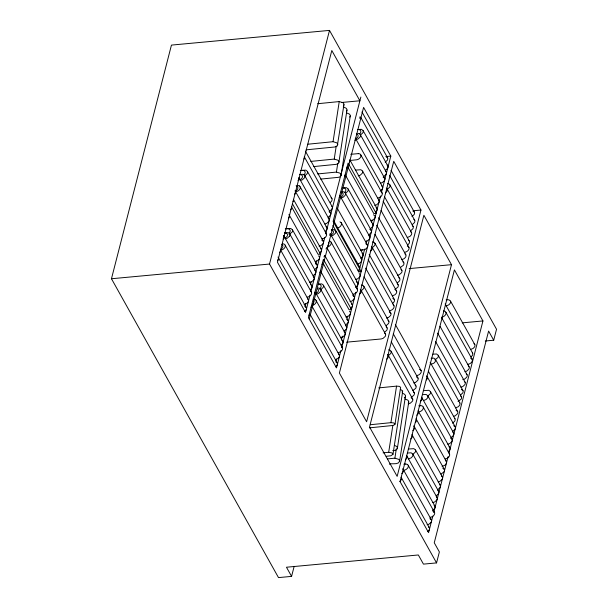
<?xml version="1.0" encoding="UTF-8"?>
<svg xmlns="http://www.w3.org/2000/svg" width="608" height="608" viewBox="0 0 608 608"><rect width="100%" height="100%" fill="white"/><g stroke="black" fill="none" stroke-linecap="round" stroke-linejoin="round"><path stroke-width="0.91" d="M369.489 427.857L392.791 425.486L394.767 424.612L395.018 423.844L393.627 422.91L390.914 422.674L370.302 424.726M395.01 424.232L400.642 387.304L399.258 386.361L396.545 386.126L378.746 387.904M307.762 144.225L333.055 141.702L339.241 101.574L342.897 102.691A4.142 2.675 8.8 0 1 343.968 104.614L343.459 105.845M310.81 161.416L334.225 159.083L336.232 146.072M306.082 149.849L334.985 146.969L337.28 145.973L343.961 104.675M317.68 173.941L336.422 172.079L337.721 163.628M313.781 166.577L336.156 164.35L337.85 163.833L338.823 162.777L346.97 110.086M320.636 179.102L338.352 177.338L340.039 176.822L341.02 175.773L350.261 115.984M390.914 422.674L396.545 386.126M383.07 452.854L388.694 452.291L392.829 425.463M386.202 456.304L390.86 455.78L392.981 454.29L402.671 391.377M387.395 458.911L394.888 458.166L396.332 448.78M392.76 450.627L395.534 450.262L397.29 448.871L405.445 396.18M389.363 464.17C392.266 462.954 398.369 465.226 399.616 461.214L408.728 402.07M405.323 396.743L405.452 396.097A4.142 2.675 8.8 0 0 404.381 394.174L402.701 393.308M294.166 566.329L291.582 576.384L278.494 577.6L111.469 278.745L171.448 45.098L329.506 30.4L496.531 329.255L493.719 340.222L485.298 341.004M291.582 576.384L286.467 567.226L418.342 554.967L423.457 564.125L436.552 562.902L269.526 264.047L329.506 30.4M305.026 305.353L305.49 303.529M310.399 284.407L311.098 281.671M315.78 263.462L316.479 260.726M310.012 295.108L305.55 312.489L277.461 262.23L331.808 50.517L359.898 100.776L342.015 102.44M310.946 291.468L324.786 237.553M325.728 233.882L360.856 97.06M309.244 319.109L363.599 107.396L390.815 156.104L381.505 192.379M335.988 360.757L336.452 358.933M341.362 339.811L342.296 336.163M346.97 317.954L347.442 316.13M347.996 167.39L373.783 213.53L376.192 213.309L348.103 163.05L333.123 221.411L361.213 271.67L358.796 271.898L364.663 249.052M366.062 243.588L366.768 240.852M371.442 222.642L372.142 219.906M340.913 350.489L336.513 367.893L308.423 317.634L323.403 259.274L351.492 309.533L349.076 309.753L323.289 263.614M341.673 347.784L355.847 292.326M356.774 288.724L380.578 196.004M420.964 210.041L366.609 421.754L339.393 373.046L393.741 161.333L420.964 210.041L413.432 210.74M451.493 264.67L397.146 476.383L369.535 426.983L423.882 215.27L451.493 264.67L409.131 268.607M432.828 516.154L428.587 532.654L400.064 481.612L454.419 269.899L482.942 320.94L449.061 452.914M433.762 512.491L448.119 456.578M436.552 562.902L439.371 551.935L434.256 542.784L488.604 331.071L493.719 340.222M346.476 111.234L346.986 110.01A4.142 2.675 8.8 0 0 345.906 108.08L343.246 107.008M349.76 117.124L350.276 115.892A4.142 2.675 8.8 0 0 349.197 113.962L346.537 112.89M408.234 403.21L408.743 401.979A4.142 2.675 8.8 0 0 407.664 400.056L405.004 398.977M298.019 180.667L298.574 179.915A4.142 2.827 -29.2 0 0 298.923 177.635L326.884 227.658M304.129 174.716L304.692 173.964A4.142 2.827 -29.2 0 0 305.041 171.684L304.129 170.635L302.548 170.286M294.492 194.378L295.055 193.625A4.142 2.827 -29.2 0 0 295.404 191.345L295.055 190.745M290.525 209.844L291.08 209.091A4.142 2.827 -29.2 0 0 291.43 206.819M288.39 218.173L288.944 217.421A4.142 2.827 -29.2 0 0 289.294 215.141L288.944 214.54M359.792 133.897L360.354 133.144A4.142 2.827 -29.2 0 0 360.704 130.864L359.799 129.808L358.211 129.458M283.032 239.028L283.594 238.275A4.142 2.827 -29.2 0 0 283.944 235.995L283.594 235.395M289.15 233.084L289.704 232.332A4.142 2.827 -29.2 0 0 290.054 230.052L289.15 228.996L287.569 228.646M289.416 236.269L287.272 238.23L285.418 238.784M279.513 252.738L280.068 251.986A4.142 2.827 -29.2 0 0 280.425 249.706L308.378 299.729M277.476 260.672L278.038 259.92A4.142 2.827 -29.2 0 0 278.388 257.64L278.038 257.04M344.812 192.257L345.374 191.505A4.142 2.827 -29.2 0 0 345.724 189.225L344.812 188.176L343.231 187.826M426.413 379.962L426.968 379.21A4.142 2.827 -29.2 0 0 427.325 376.937L426.413 375.881M415.5 422.461L416.062 421.709A4.142 2.827 -29.2 0 0 416.412 419.436L416.062 418.836M402.025 392.16L402.648 390.815L400.315 389.401M330.364 202.479L331.649 201.058A4.142 2.827 -29.2 0 0 331.998 198.778L331.094 197.722M341.377 197.091L342.669 195.67A4.142 2.827 -29.2 0 0 343.018 193.39L341.384 192.067M325.288 231.435L326.572 230.014A4.142 2.827 -29.2 0 0 326.922 227.734L326.017 226.685M319.732 253.072L321.016 251.651A4.142 2.827 -29.2 0 0 321.366 249.379L320.462 248.322M385.586 192.827L386.878 191.406A4.142 2.827 -29.2 0 0 387.228 189.126L386.323 188.077M375.394 212.253L376.686 210.832A4.142 2.827 -29.2 0 0 377.036 208.552L376.124 207.503M310.3 289.796L311.592 288.374A4.142 2.827 -29.2 0 0 311.942 286.094L311.038 285.046M319.382 289.15L320.667 287.728A4.142 2.827 -29.2 0 0 321.016 285.448L320.112 284.4L318.531 284.05M361.327 257.876L362.611 256.454A4.142 2.827 -29.2 0 0 362.961 254.182L362.056 253.126M304.745 311.44L306.037 310.019A4.142 2.827 -29.2 0 0 306.386 307.739L278.388 257.64M370.606 251.188L371.891 249.766A4.142 2.827 -29.2 0 0 372.248 247.494L371.336 246.438M357.998 270.841L359.282 269.42A4.142 2.827 -29.2 0 0 359.64 267.14L358.728 266.091M407.763 244.933L409.047 243.512A4.142 2.827 -29.2 0 0 409.404 241.232L384.606 196.878M359.548 294.272L360.833 292.858A4.142 2.827 -29.2 0 0 361.182 290.578L360.278 289.522M350.694 308.476L351.979 307.055A4.142 2.827 -29.2 0 0 352.328 304.775L351.424 303.726M341.263 345.2L342.555 343.778A4.142 2.827 -29.2 0 0 342.904 341.498L342 340.45M392.783 303.293L394.068 301.88A4.142 2.827 -29.2 0 0 394.417 299.6L392.783 298.27M335.707 366.837L336.999 365.416A4.142 2.827 -29.2 0 0 337.349 363.143L335.715 361.813M386.703 359.13L387.995 357.717A4.142 2.827 -29.2 0 0 388.345 355.437L387.433 354.38M420.326 401.493L421.618 400.072A4.142 2.827 -29.2 0 0 421.967 397.792L421.618 397.191M471.048 356.911L472.332 355.498A4.142 2.827 -29.2 0 0 472.682 353.218L472.332 352.617M416.807 415.196L418.099 413.782A4.142 2.827 -29.2 0 0 418.448 411.502L418.099 410.902M412.84 430.669L414.124 429.256A4.142 2.827 -29.2 0 0 414.474 426.976L413.569 425.919M410.696 438.999L411.988 437.578A4.142 2.827 -29.2 0 0 412.338 435.298L411.988 434.697M405.346 459.853L406.63 458.432A4.142 2.827 -29.2 0 0 406.988 456.152L406.638 455.552M401.827 473.564L403.112 472.142A4.142 2.827 -29.2 0 0 403.461 469.862L402.557 468.814M399.79 481.498L401.075 480.077A4.142 2.827 -29.2 0 0 401.432 477.797L401.082 477.196M448.332 451.592L449.616 450.171A4.142 2.827 -29.2 0 0 449.966 447.891L449.061 446.842M427.789 531.597L429.081 530.176A4.142 2.827 -29.2 0 0 429.43 527.896L428.518 526.847M404.35 397.799L404.943 397.328M360.628 134.877L362.771 132.916A4.142 2.827 -29.2 0 0 363.12 130.636L361.486 129.314L357.808 129.496M355.505 139.262L357.648 137.309A4.142 2.827 -29.2 0 0 357.998 135.029L356.364 133.707M304.965 175.697L307.101 173.744A4.142 2.827 -29.2 0 0 307.458 171.464L305.816 170.134L300.268 170.498M299.843 180.09L301.986 178.129A4.142 2.827 -29.2 0 0 302.336 175.849L301.431 174.8L299.843 174.45M385.176 162.192L387.311 160.231A4.142 2.827 -29.2 0 0 387.668 157.958L386.027 156.628M345.648 193.238L347.784 191.284A4.142 2.827 -29.2 0 0 348.141 189.004L346.499 187.674L342.828 187.864M385.449 170.293L387.592 168.332A4.142 2.827 -29.2 0 0 387.942 166.052L387.038 165.004M284.863 238.45L286.999 236.497A4.142 2.827 -29.2 0 0 287.356 234.217L286.444 233.16L284.863 232.811M383.868 176.457L386.012 174.504A4.142 2.827 -29.2 0 0 386.361 172.224L385.457 171.167M329.787 211.113L331.93 209.152A4.142 2.827 -29.2 0 0 332.28 206.88L331.93 206.279M328.206 217.284L330.342 215.323A4.142 2.827 -29.2 0 0 330.699 213.043L329.057 211.721M380.099 191.148L382.242 189.194A4.142 2.827 -29.2 0 0 382.592 186.914L355.323 138.13A4.142 2.827 -29.2 0 1 354.973 140.41M387.44 189.194L389.584 187.241A4.142 2.827 -29.2 0 0 389.933 184.961L389.021 183.912L387.44 183.563M330.805 235.486L332.948 233.533A4.142 2.827 -29.2 0 0 333.298 231.253L331.664 229.93M370.47 228.654L372.613 226.693A4.142 2.827 -29.2 0 0 372.962 224.42L372.613 223.82M368.881 234.825L371.024 232.864A4.142 2.827 -29.2 0 0 371.382 230.584L348.141 189.004M314.807 269.473L316.943 267.52A4.142 2.827 -29.2 0 0 317.3 265.24L315.658 263.918M313.219 275.644L315.362 273.691A4.142 2.827 -29.2 0 0 315.712 271.411L314.807 270.355M411.981 216.516L414.124 214.556A4.142 2.827 -29.2 0 0 414.474 212.276L412.84 210.953M372.453 247.562L374.596 245.602A4.142 2.827 -29.2 0 0 374.946 243.322L374.042 242.273L372.461 241.923M412.262 224.61L414.405 222.657A4.142 2.827 -29.2 0 0 414.755 220.377L413.85 219.321M410.681 230.782L412.824 228.821A4.142 2.827 -29.2 0 0 413.174 226.548L412.262 225.492M320.94 289.461L323.084 287.508A4.142 2.827 -29.2 0 0 323.433 285.228L321.799 283.898L318.128 284.088M315.826 293.854L317.961 291.893A4.142 2.827 -29.2 0 0 318.318 289.613L317.406 288.564M355.391 287.371L357.534 285.418A4.142 2.827 -29.2 0 0 357.892 283.138L330.342 233.852M361.395 290.647L363.538 288.694A4.142 2.827 -29.2 0 0 363.888 286.414L362.984 285.357L361.395 285.008M397.282 282.978L399.426 281.018A4.142 2.827 -29.2 0 0 399.775 278.738L398.863 277.689M345.77 324.877L347.905 322.916A4.142 2.827 -29.2 0 0 348.262 320.644L346.621 319.314M344.181 331.048L346.324 329.088A4.142 2.827 -29.2 0 0 346.674 326.808L345.77 325.759M386.369 325.478L388.512 323.517A4.142 2.827 -29.2 0 0 388.862 321.237L364.07 276.876M384.636 332.234L386.779 330.273A4.142 2.827 -29.2 0 0 387.129 327.993L386.224 326.944M388.558 355.505L390.693 353.552A4.142 2.827 -29.2 0 0 391.05 351.272L390.138 350.216L388.558 349.866M411.798 397.092L413.934 395.132A4.142 2.827 -29.2 0 0 414.291 392.852L391.05 351.272M428.002 395.854L430.145 393.9A4.142 2.827 -29.2 0 0 430.494 391.62L428.86 390.298L423.305 390.655M460.56 394.957L462.703 393.004A4.142 2.827 -29.2 0 0 463.06 390.724L461.419 389.394M452.55 423.168L454.693 421.215A4.142 2.827 -29.2 0 0 455.042 418.935L454.693 418.334M413.022 454.222L415.165 452.261A4.142 2.827 -29.2 0 0 415.515 449.981L413.881 448.658L408.325 449.016M452.831 431.27L454.974 429.316A4.142 2.827 -29.2 0 0 455.324 427.036L453.682 425.706M451.242 437.441L453.386 435.48A4.142 2.827 -29.2 0 0 453.735 433.208L452.831 432.151M437.844 489.63L439.987 487.677A4.142 2.827 -29.2 0 0 440.336 485.397L412.338 435.298M436.263 495.801L438.406 493.848A4.142 2.827 -29.2 0 0 438.756 491.568L415.515 449.981M432.493 510.492L434.636 508.531A4.142 2.827 -29.2 0 0 434.986 506.259L434.074 505.202M289.058 234.437L292.121 232.104A4.142 2.827 -29.2 0 0 292.471 229.824L290.837 228.502L285.281 228.859M362.695 249.736L360.84 250.291M400.429 267.482L403.492 265.156A4.142 2.827 -29.2 0 0 403.849 262.876L402.937 261.82M394.774 289.514L397.837 287.189A4.142 2.827 -29.2 0 0 398.187 284.909L397.282 283.86M335.966 359.814L339.036 357.489A4.142 2.827 -29.2 0 0 339.386 355.209L338.481 354.152M434.819 359.913L437.882 357.588A4.142 2.827 -29.2 0 0 438.231 355.308L436.597 353.985L432.926 354.168M412.604 390.708L415.674 388.375A4.142 2.827 -29.2 0 0 416.024 386.095L415.112 385.046M458.06 401.5L461.122 399.167A4.142 2.827 -29.2 0 0 461.472 396.895L460.568 395.838M440.998 474.141L444.06 471.816A4.142 2.827 -29.2 0 0 444.41 469.536L416.412 419.436M337.303 227.916C340.199 228.046 343.672 223.174 339.971 221.798M357.466 263.986C360.05 263.925 363.402 260.285 360.825 258.149M356.068 139.597L357.922 139.042L360.065 137.081A4.142 2.827 -29.2 0 0 360.415 134.809L359.51 133.752L357.93 133.403M300.405 180.416L302.26 179.862L304.403 177.908A4.142 2.827 -29.2 0 0 304.752 175.628L303.118 174.298L299.44 174.488M358.203 175.856L360.058 175.294L362.201 173.341A4.142 2.827 -29.2 0 0 362.55 171.061L360.916 169.738L355.361 170.096M380.426 183.183L382.28 182.628L384.423 180.675A4.142 2.827 -29.2 0 0 384.78 178.395L383.139 177.065M341.088 197.957L342.942 197.402L345.086 195.449A4.142 2.827 -29.2 0 0 345.435 193.169L343.794 191.839L341.065 191.938M374.726 205.413L376.58 204.858L378.716 202.897A4.142 2.827 -29.2 0 0 379.073 200.625L378.723 200.024M324.763 224.01L326.618 223.448L328.761 221.494A4.142 2.827 -29.2 0 0 329.11 219.214L328.206 218.166M370.751 220.886L372.605 220.332L374.748 218.371A4.142 2.827 -29.2 0 0 375.098 216.091L373.464 214.768M331.368 235.82L333.222 235.266L335.365 233.305A4.142 2.827 -29.2 0 0 335.715 231.032L334.081 229.702L331.345 229.801M319.056 246.24L320.91 245.678L323.053 243.724A4.142 2.827 -29.2 0 0 323.403 241.444L321.769 240.122M365.446 241.551L367.3 240.988L369.444 239.035A4.142 2.827 -29.2 0 0 369.793 236.755L368.889 235.706M407.238 237.508L409.952 236.413L411.236 234.992A4.142 2.827 -29.2 0 0 411.586 232.712L410.681 231.663M315.088 261.706L316.943 261.151L319.086 259.198A4.142 2.827 -29.2 0 0 319.436 256.918L318.524 255.862M401.531 259.738L404.244 258.643L405.528 257.222A4.142 2.827 -29.2 0 0 405.886 254.942L404.974 253.893M309.784 282.37L311.638 281.816L313.781 279.855A4.142 2.827 -29.2 0 0 314.131 277.582L313.219 276.526M355.726 279.406L357.58 278.852L359.723 276.898A4.142 2.827 -29.2 0 0 360.073 274.618L359.168 273.562M397.564 275.211L399.418 274.649L401.561 272.696A4.142 2.827 -29.2 0 0 401.911 270.416L401.006 269.367M316.38 294.181L318.235 293.626L320.378 291.673A4.142 2.827 -29.2 0 0 320.735 289.393L319.823 288.336L318.242 287.987M304.076 304.6L305.93 304.046L308.074 302.085A4.142 2.827 -29.2 0 0 308.423 299.805L307.519 298.756M350.018 301.636L351.872 301.082L354.016 299.121A4.142 2.827 -29.2 0 0 354.365 296.848L352.731 295.518M392.259 295.868L394.964 294.774L396.256 293.36A4.142 2.827 -29.2 0 0 396.606 291.08L395.702 290.024M346.051 317.11L347.905 316.555L350.048 314.594A4.142 2.827 -29.2 0 0 350.398 312.314L349.486 311.266M446.166 305.9L448.871 304.806L450.163 303.384A4.142 2.827 -29.2 0 0 450.513 301.112L448.879 299.782L446.143 299.881M386.551 318.098L388.406 317.543L390.549 315.582A4.142 2.827 -29.2 0 0 390.898 313.31L389.264 311.98M340.746 337.774L342.6 337.212L344.744 335.259A4.142 2.827 -29.2 0 0 345.093 332.979L344.181 331.93M470.524 349.494L473.229 348.392L474.521 346.978A4.142 2.827 -29.2 0 0 474.871 344.698L473.966 343.642M431.178 364.268L433.892 363.174L435.176 361.752A4.142 2.827 -29.2 0 0 435.526 359.472L433.892 358.15L431.156 358.249M464.816 371.716L466.67 371.161L468.814 369.208A4.142 2.827 -29.2 0 0 469.163 366.928L468.259 365.872M413.714 382.956L415.568 382.402L417.711 380.441A4.142 2.827 -29.2 0 0 418.061 378.168L416.419 376.838M462.779 379.65L464.634 379.096L466.777 377.135A4.142 2.827 -29.2 0 0 467.126 374.855L466.222 373.806M460.849 387.19L462.703 386.635L464.839 384.674A4.142 2.827 -29.2 0 0 465.196 382.402L464.284 381.345M423.449 400.581L426.155 399.486L427.439 398.065A4.142 2.827 -29.2 0 0 427.796 395.785L426.155 394.463L422.484 394.645M408.356 403.818L410.21 403.256L412.353 401.303A4.142 2.827 -29.2 0 0 412.703 399.023L388.345 355.437M455.544 407.854L458.25 406.76L459.542 405.338A4.142 2.827 -29.2 0 0 459.891 403.058L459.542 402.458M453.355 416.374L455.21 415.819L457.353 413.858A4.142 2.827 -29.2 0 0 457.702 411.578L456.068 410.256M447.807 444.167L449.662 443.612L451.805 441.651A4.142 2.827 -29.2 0 0 452.154 439.371L450.52 438.049M408.462 458.941L411.175 457.847L412.46 456.426A4.142 2.827 -29.2 0 0 412.809 454.146L411.175 452.823L407.504 453.006M442.1 466.397L444.805 465.302L446.097 463.881A4.142 2.827 -29.2 0 0 446.447 461.601L445.542 460.552M438.125 481.87L439.979 481.308L442.122 479.355A4.142 2.827 -29.2 0 0 442.48 477.075L441.568 476.018M432.82 502.527L434.682 501.972L436.818 500.012A4.142 2.827 -29.2 0 0 437.175 497.739L436.263 496.683M427.12 524.757L428.974 524.202L431.118 522.242A4.142 2.827 -29.2 0 0 431.467 519.969L429.826 518.639M317.695 103.717L339.241 101.574M350.763 154.318L358.31 153.619M386.11 156.545L390.815 156.104M284.46 232.849L288.131 232.666L289.416 233.388L314.093 277.514M360.453 250.329L365.112 249.508L367.255 247.555A4.142 2.827 -29.2 0 0 367.604 245.275L365.97 243.952M111.469 278.745L269.526 264.047M462.232 322.863L482.942 320.94M346.59 342.175L381.193 338.96L383.048 338.398L385.191 336.444A4.142 2.827 -29.2 0 0 385.548 334.164L384.636 333.116M418.798 405.825L420.69 405.65M403.818 464.193L405.703 464.018M388.694 452.291L392.16 452.968L392.981 454.29M333.055 141.702L336.71 142.819A4.142 2.675 8.8 0 1 337.79 144.75M334.225 159.083L337.881 160.2A4.142 2.675 8.8 0 1 338.952 162.131M336.422 172.079L340.07 173.196A4.142 2.675 8.8 0 1 341.149 175.119M394.888 458.166L398.544 459.283A4.142 2.675 8.8 0 1 399.616 461.214M369.74 229.262L371.374 230.584M356.25 281.808L357.884 283.138M304.752 306.417L306.386 307.739M411.069 397.7L412.703 399.023M442.776 468.206L444.41 469.536M394.668 445.428L396.348 446.295A4.142 2.675 8.8 0 1 397.427 448.218M381.68 185.858L382.592 186.914M408.492 240.183L409.404 241.232M387.957 320.188L388.862 321.237M413.379 391.803L414.291 392.852M439.432 484.348L440.336 485.397M437.851 490.512L438.756 491.568M361.958 111.956L387.623 157.882M391.058 170.377L414.436 212.2M360.863 117.595L387.904 165.976M389.508 175.195L414.717 220.301M363.12 130.636L386.323 172.163M389.933 184.961L413.136 226.48M360.415 134.809L384.742 178.326M450.513 301.112L474.833 344.63M387.228 189.126L411.548 232.651M445.14 303.939L472.644 353.142M360.863 155.017L382.151 193.108M445.953 312.375L472.234 359.396M383.131 201.218L408.948 247.418M362.55 171.061L379.042 200.579M441.621 317.642L469.125 366.852M381.087 210.581L405.84 254.866M349.767 159.775L376.99 208.483M440.048 326.397L467.088 374.786M378.594 217.694L403.803 262.8M437.654 333.116L465.15 382.326M376.656 225.234L401.865 270.34M345.42 175.134L372.917 224.344M435.518 341.445L463.015 390.648M374.984 234.376L399.73 278.662M438.231 355.308L461.434 396.826M374.946 243.329L398.156 284.848M345.435 193.169L369.755 236.687M435.526 359.472L459.853 402.998M372.248 247.494L396.568 291.012M340.062 195.996L367.566 245.199M430.16 362.3L457.657 411.502M369.17 254.418L394.379 299.524M368.152 259.578L393.969 305.778M305.376 151.141L331.96 198.702M337.258 208.179L362.923 254.106M428.42 371.298L454.997 418.859M341.194 222.536L361.327 258.552M332.234 206.804L304.281 156.773A4.142 2.827 -29.2 0 1 303.924 159.053M427.318 376.937L455.278 426.96M365.651 268.128L390.853 313.234M395.306 324.436L421.131 370.637M307.458 171.464L330.661 212.982M430.494 391.62L453.705 433.139M333.929 221.145L359.594 267.064M332.918 225.591L358.796 271.898M393.27 333.807L418.015 378.092M304.752 175.628L329.072 219.154M427.796 395.785L452.116 439.31M363.888 286.414L387.091 327.932M391.233 341.734L415.978 386.019M421.967 397.792L449.928 447.815M361.182 290.578L385.51 334.096M300.192 186.892L326.473 233.913M331.155 242.296L357.436 289.317M423.236 407.048L449.517 454.077M295.404 191.345L323.365 241.368M327.286 248.383L354.327 296.772M418.448 411.502L446.409 461.525M321.328 249.303L293.368 199.272A4.142 2.827 -29.2 0 1 293.018 201.552M324.786 255.497L352.29 304.699M292.44 203.87L320.53 254.129L318.113 254.357L291.407 206.568M414.474 426.976L442.434 476.999M289.294 215.141L317.254 265.164M320.72 271.358L348.217 320.568M292.471 229.824L315.681 271.35M323.433 285.228L346.644 326.747M320.728 289.393L345.055 332.918M412.809 454.146L437.137 497.671M283.944 235.995L311.896 286.026M315.818 293.041L342.859 341.422M406.98 456.152L434.94 506.183M285.213 245.252L311.494 292.281M316.175 300.656L342.456 347.677M408.257 465.416L434.538 512.438M312.299 306.751L339.34 355.133M403.461 469.862L431.422 519.893M310.262 314.678L337.303 363.067M401.424 477.797L429.385 527.82M403.841 470.212A3.99 2.721 -29.2 0 0 406.6 469.11A4.051 2.766 -29.2 0 0 407.322 464.36M405.688 464.094A3.99 2.721 -29.2 0 1 407.299 464.436M430.16 517.309A3.99 2.721 -29.2 0 0 432.919 516.207A4.051 2.766 -29.2 0 0 434.211 511.906M432.881 511.26A3.99 2.721 -29.2 0 1 434.196 511.982M418.821 411.852A3.99 2.721 -29.2 0 0 421.58 410.75A4.051 2.766 -29.2 0 0 422.302 406A3.99 2.721 -29.2 0 0 420.668 405.726M449.198 453.545A4.051 2.766 -29.2 0 1 447.898 457.839A3.99 2.721 -29.2 0 1 445.147 458.941M281.861 244.431A4.051 2.766 -29.2 0 1 281.139 249.174M280.797 250.055A3.99 2.721 -29.2 0 0 283.556 248.953A4.051 2.766 -29.2 0 0 284.278 244.203A3.998 2.721 -29.2 0 0 282.667 243.854M310.604 291.3A3.998 2.721 -29.2 0 1 311.174 291.749A4.051 2.766 -29.2 0 1 309.875 296.043A3.99 2.721 -29.2 0 1 307.124 297.145M289.773 233.989A4.142 2.827 -29.2 0 1 289.416 236.269M295.26 191.353A3.99 2.721 -29.2 0 0 296.126 190.813A4.051 2.766 -29.2 0 0 296.848 186.063A3.998 2.721 -29.2 0 0 296.104 185.797M295.784 191.687A3.99 2.721 -29.2 0 0 298.543 190.593A4.051 2.766 -29.2 0 0 299.265 185.843M297.631 185.569A3.99 2.721 -29.2 0 1 299.242 185.919M325.584 232.932A3.998 2.721 -29.2 0 1 326.154 233.388A4.051 2.766 -29.2 0 1 324.862 237.682A3.99 2.721 -29.2 0 1 322.103 238.784M416.754 375.508A3.99 2.721 -29.2 0 0 419.512 374.406A4.051 2.766 -29.2 0 0 420.804 370.105M419.474 369.459A3.99 2.721 -29.2 0 1 420.789 370.181M441.545 317.171A3.99 2.721 -29.2 0 0 444.304 316.069A4.051 2.766 -29.2 0 0 445.026 311.326A3.998 2.721 -29.2 0 0 443.407 310.977M467.864 364.268A3.99 2.721 -29.2 0 0 470.622 363.166A4.051 2.766 -29.2 0 0 471.914 358.872M470.577 358.218A3.99 2.721 -29.2 0 1 471.892 358.94M339.728 195.89A4.142 2.827 -29.2 0 1 339.256 197.456M360.065 116.668A4.142 2.827 -29.2 0 1 359.594 118.233M345.078 175.028A4.142 2.827 -29.2 0 1 344.607 176.594M347.214 166.706A4.142 2.827 -29.2 0 1 346.75 168.272M349.418 162.047A4.142 2.827 -29.2 0 0 349.889 160.482L356.448 159.813A3.99 2.721 -29.2 0 0 359.206 158.718A4.051 2.766 -29.2 0 0 359.928 153.968A3.99 2.721 -29.2 0 0 358.294 153.695M381.246 192.113A3.998 2.721 -29.2 0 1 381.816 192.561A4.051 2.766 -29.2 0 1 380.524 196.863A3.99 2.721 -29.2 0 1 377.766 197.965M313.394 300.284A4.051 2.766 -29.2 0 1 312.846 303.909M315.02 292.114A4.142 2.827 -29.2 0 1 314.556 293.679M312.71 305.269A3.99 2.721 -29.2 0 0 314.518 304.357A4.051 2.766 -29.2 0 0 315.24 299.607M313.606 299.334A3.99 2.721 -29.2 0 1 315.225 299.683M338.086 352.549A3.99 2.721 -29.2 0 0 340.845 351.447A4.051 2.766 -29.2 0 0 342.137 347.153M341.544 346.773A3.99 2.721 -29.2 0 1 342.114 347.229M309.464 313.751A4.142 2.827 -29.2 0 1 309.001 315.316M320.378 271.252A4.142 2.827 -29.2 0 1 319.907 272.817M328.738 242.516A4.051 2.766 -29.2 0 1 327.826 245.548M311.501 305.816A4.142 2.827 -29.2 0 1 311.03 307.39M327.697 246.901A3.99 2.721 -29.2 0 0 329.506 245.989A4.051 2.766 -29.2 0 0 330.228 241.239A3.998 2.721 -29.2 0 0 329.483 240.973M355.824 293.086A3.99 2.721 -29.2 0 1 353.066 294.188M356.524 288.412A3.99 2.721 -29.2 0 1 357.094 288.861M357.116 288.785A4.051 2.766 -29.2 0 1 355.824 293.086M322.514 262.93A4.142 2.827 -29.2 0 1 322.042 264.495M324.452 255.39A4.142 2.827 -29.2 0 1 323.98 256.956M330.007 233.746A4.142 2.827 -29.2 0 1 329.536 235.311M326.488 247.456A4.142 2.827 -29.2 0 1 326.017 249.022M393.08 304.798A3.998 2.721 -29.2 0 1 393.65 305.246A4.051 2.766 -29.2 0 1 392.35 309.548A3.99 2.721 -29.2 0 1 389.599 310.65M407.314 246.164A3.998 2.721 -29.2 0 1 408.629 246.886A4.051 2.766 -29.2 0 1 407.337 251.18A3.99 2.721 -29.2 0 1 404.578 252.282"/></g></svg>
